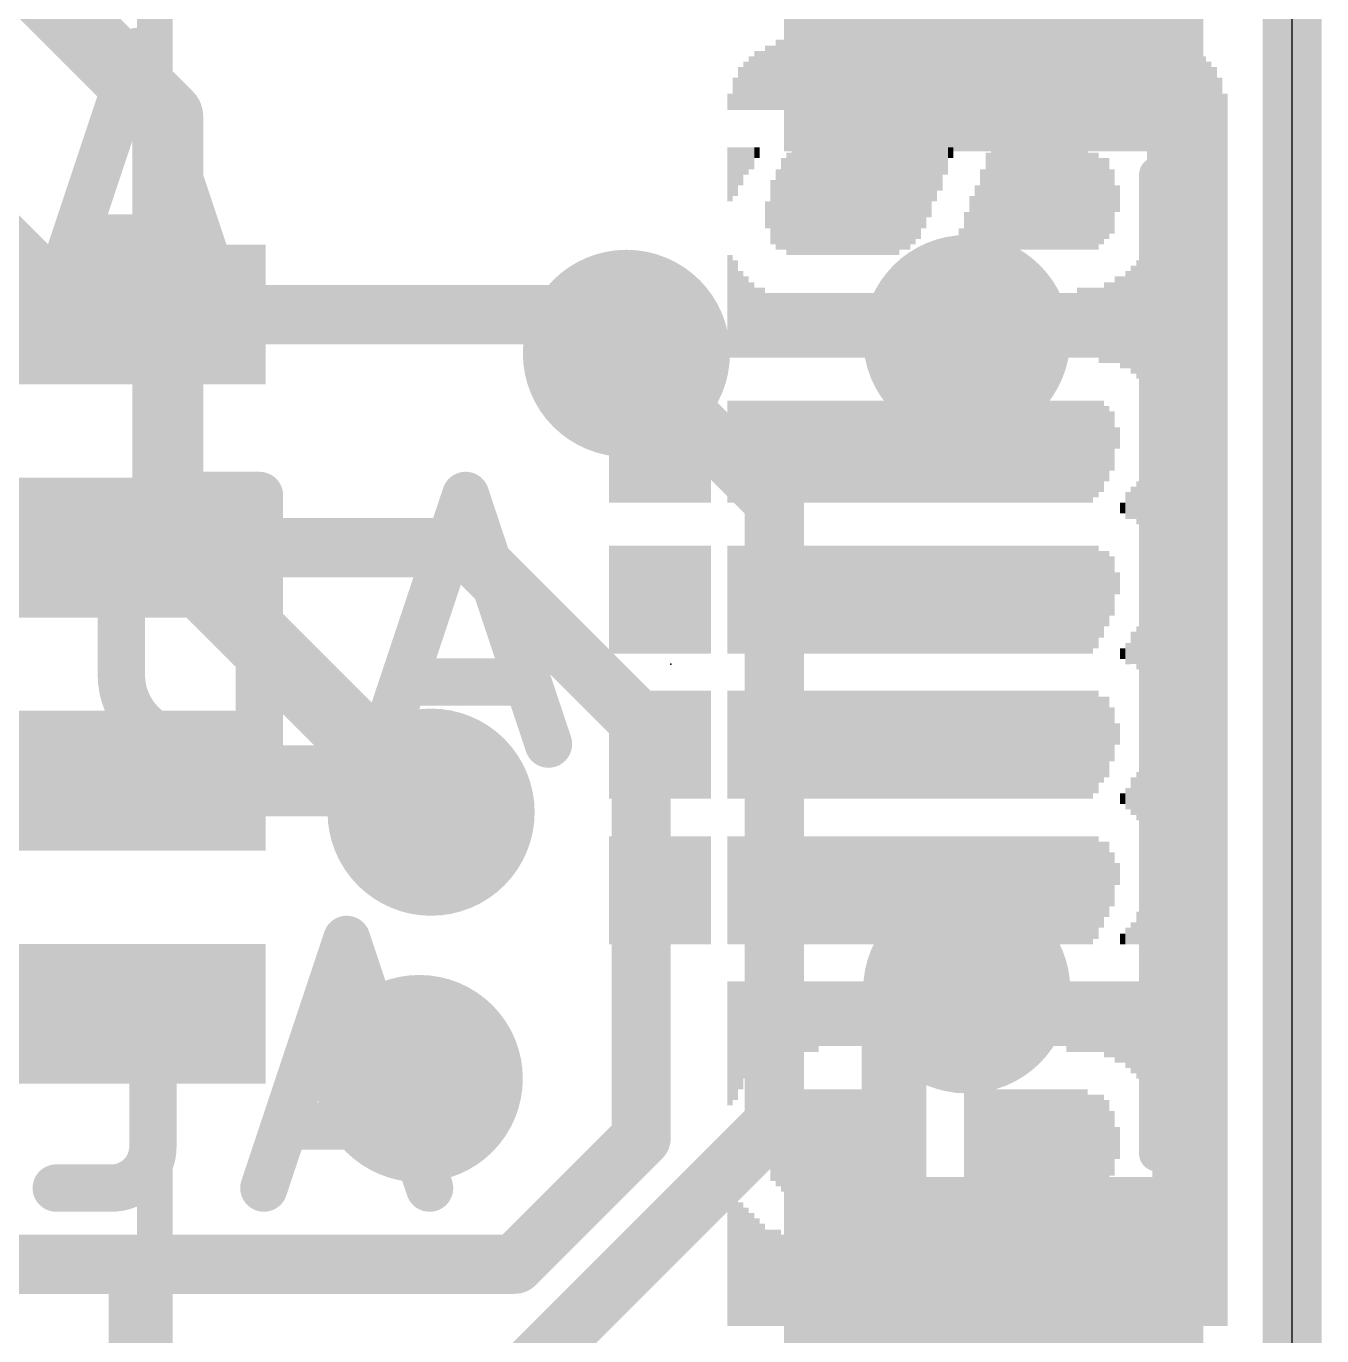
# Model space of a CAD drawing. Extents: x -0.1 to 25.5, y -0.1 to 18.
# Drawn here: x 19.97 to 25.53, y 6.01 to 11.63 of the extents above; entities that cross this region are included whole.
import ezdxf

# ---------------------------------------------------------------- set-up
doc = ezdxf.new("R2010")
doc.units = 0
for name, color, linetype in [('1', 12, 'CONTINUOUS'), ('16', 5, 'CONTINUOUS'), ('18', 110, 'CONTINUOUS'), ('20', 53, 'CONTINUOUS'), ('21', 40, 'CONTINUOUS'), ('22', 6, 'CONTINUOUS'), ('23', 40, 'CONTINUOUS')]:
    doc.layers.add(name, color=color, linetype=linetype)

# ---------------------------------------------------------------- blocks, each defined once
blk = doc.blocks.new('RECT')
blk.add_solid([(-0.5, -0.5), (0.5, -0.5), (-0.5, 0.5), (0.5, 0.5)])
blk = doc.blocks.new('ROUNDV')
at = {"const_width": 0.5}
blk.add_lwpolyline([(0, -0.25, 1), (0, 0.25, 1), (0, -0.25)], format="xyb", dxfattribs=at)

msp = doc.modelspace()

# ---------------------------------------------------------------- linework, layer by layer
at = {"layer": '1'}
for points, const_width in [([(25.4, 17.78), (25.4, 0)], 0.254), ([(20.219, 10.39), (19.5935, 11.0155)], 0.2032), ([(20.219, 10.39), (22.376, 10.39)], 0.254), ([(22.376, 10.39), (22.5425, 10.2235)], 0.254), ([(21.852, 9.39), (20.219, 9.39)], 0.254), ([(22.606, 8.636), (21.852, 9.39)], 0.254), ([(18.641, 9.39), (20.219, 9.39)], 0.2032), ([(22.606, 6.858), (22.606, 8.636)], 0.254), ([(20.219, 8.39), (21.5693, 8.39)], 0.3048), ([(21.5693, 8.39), (21.7043, 8.255)], 0.3048), ([(19.534, 7.39), (20.219, 7.39)], 0.3048), ([(22.0633, 6.3153), (22.606, 6.858)], 0.254), ([(19.7517, 6.3153), (20.447, 6.3153)], 0.254), ([(20.447, 6.3153), (22.0633, 6.3153)], 0.254), ([(20.447, 6.3153), (20.447, 5.207)], 0.254)]:
    msp.add_lwpolyline(points, dxfattribs=dict(at, const_width=const_width))
for points, const_width in [([(20.219, 10.4535, 1), (20.219, 10.3265)], 0.127), ([(22.4209, 10.4349, 1), (22.3311, 10.3451)], 0.127), ([(22.376, 10.3265, 1), (22.376, 10.4535)], 0.127), ([(20.1831, 10.3541, 1), (20.2549, 10.4259)], 0.1016), ([(22.4976, 10.1786, 1), (22.5874, 10.2684)], 0.127), ([(20.219, 9.4535, 1), (20.219, 9.3265)], 0.127), ([(21.8969, 9.4349, 1), (21.8071, 9.3451)], 0.127), ([(21.852, 9.3265, 1), (21.852, 9.4535)], 0.127), ([(20.219, 9.3392, 1), (20.219, 9.4408)], 0.1016), ([(22.6695, 8.636, 1), (22.5425, 8.636)], 0.127), ([(22.5611, 8.5911, 1), (22.6509, 8.6809)], 0.127), ([(20.219, 8.4662, 1), (20.219, 8.3138)], 0.1524), ([(21.6232, 8.4439, 1), (21.5154, 8.3361)], 0.1524), ([(21.5693, 8.3138, 1), (21.5693, 8.4662)], 0.1524), ([(21.6504, 8.2011, 1), (21.7582, 8.3089)], 0.1524), ([(20.219, 7.3138, 1), (20.219, 7.4662)], 0.1524), ([(22.6509, 6.8131, 1), (22.5611, 6.9029)], 0.127), ([(22.5425, 6.858, 1), (22.6695, 6.858)], 0.127), ([(20.447, 6.3788, 1), (20.447, 6.2518)], 0.127), ([(20.5105, 6.3153, 1), (20.3835, 6.3153)], 0.127), ([(20.447, 6.2518, 1), (20.447, 6.3788)], 0.127), ([(22.0184, 6.3602, 1), (22.1082, 6.2704)], 0.127), ([(22.0633, 6.2518, 1), (22.0633, 6.3788)], 0.127)]:
    msp.add_lwpolyline(points, format="xyb", dxfattribs=dict(at, const_width=const_width))
at = {"layer": '16'}
for points, const_width in [([(25.4, 17.78), (25.4, 0)], 0.254), ([(18.6055, 13.208), (20.574, 11.2395)], 0.3048), ([(20.574, 11.2395), (20.574, 9.3853)], 0.3048), ([(22.5425, 10.2235), (23.1775, 9.5885)], 0.254), ([(23.1775, 9.5885), (23.1775, 6.9215)], 0.254), ([(20.574, 9.3853), (21.7043, 8.255)], 0.3048), ([(23.1775, 6.9215), (20.3835, 4.1275)], 0.254)]:
    msp.add_lwpolyline(points, dxfattribs=dict(at, const_width=const_width))
for points, const_width in [([(20.6502, 11.2395, 1), (20.4978, 11.2395)], 0.1524), ([(20.5201, 11.1856, 1), (20.6279, 11.2934)], 0.1524), ([(22.5874, 10.2684, 1), (22.4976, 10.1786)], 0.127), ([(23.241, 9.5885, 1), (23.114, 9.5885)], 0.127), ([(23.1326, 9.5436, 1), (23.2224, 9.6334)], 0.127), ([(20.6279, 9.4392, 1), (20.5201, 9.3314)], 0.1524), ([(20.4978, 9.3853, 1), (20.6502, 9.3853)], 0.1524), ([(21.6504, 8.2011, 1), (21.7582, 8.3089)], 0.1524), ([(23.2224, 6.8766, 1), (23.1326, 6.9664)], 0.127), ([(23.114, 6.9215, 1), (23.241, 6.9215)], 0.127)]:
    msp.add_lwpolyline(points, format="xyb", dxfattribs=dict(at, const_width=const_width))
at = {"layer": '20'}
msp.add_line((25.4, 2.54), (25.4, 15.24), dxfattribs=at)
at = {"layer": '21', "const_width": 0.1524}
for points in [[(20.519, 10.79), (20.519, 11.99)], [(24.819, 6.79), (24.819, 10.99)], [(20.519, 5.89), (20.519, 6.99)]]:
    msp.add_lwpolyline(points, dxfattribs=at)
at = {"layer": '21', "const_width": 0.0762}
for points in [[(24.8571, 10.99, 1), (24.7809, 10.99)], [(20.4809, 10.79, 1), (20.5571, 10.79)], [(20.5571, 6.99, 1), (20.4809, 6.99)], [(24.7809, 6.79, 1), (24.8571, 6.79)]]:
    msp.add_lwpolyline(points, format="xyb", dxfattribs=at)
at = {"layer": '22', "const_width": 0.2032}
for points in [[(20.4428, 11.5189), (20.0872, 10.4521)], [(20.7984, 10.4521), (20.4428, 11.5189)], [(20.1761, 10.7188), (20.7095, 10.7188)], [(20.9677, 9.6139), (20.6713, 9.6139)], [(20.9677, 8.5471), (20.9677, 9.6139)], [(21.8524, 9.6139), (21.4968, 8.5471)], [(22.208, 8.5471), (21.8524, 9.6139)], [(20.375, 9.3176), (20.375, 8.8434)], [(21.5857, 8.8138), (22.1191, 8.8138)], [(20.6713, 8.5471), (20.9677, 8.5471)], [(21.3422, 7.7089), (20.9866, 6.6421)], [(21.6978, 6.6421), (21.3422, 7.7089)], [(20.3326, 7.3533), (20.0956, 7.3533)], [(20.5104, 6.8199), (20.5104, 7.1755)], [(21.0755, 6.9088), (21.6089, 6.9088)], [(20.0956, 6.6421), (20.3326, 6.6421)]]:
    msp.add_lwpolyline(points, dxfattribs=at)
at = {"layer": '22'}
for points, const_width in [([(20.4909, 11.535, 1), (20.3946, 11.5028)], 0.1016), ([(20.4909, 11.5028, 1), (20.3946, 11.535)], 0.1016), ([(20.1761, 10.7696, 1), (20.1761, 10.668)], 0.1016), ([(20.7095, 10.668, 1), (20.7095, 10.7696)], 0.1016), ([(20.039, 10.4682, 1), (20.1353, 10.436)], 0.1016), ([(20.7502, 10.436, 1), (20.8465, 10.4682)], 0.1016), ([(20.6713, 9.6139, 0.4142), (20.375, 9.3176)], 0.2032), ([(20.6713, 9.6647, 1), (20.6713, 9.5631)], 0.1016), ([(20.6713, 9.5631, 1), (20.6713, 9.6647)], 0.1016), ([(21.0185, 9.6139, 1), (20.9169, 9.6139)], 0.1016), ([(20.9677, 9.5631, 1), (20.9677, 9.6647)], 0.1016), ([(21.9006, 9.63, 1), (21.8043, 9.5978)], 0.1016), ([(21.9006, 9.5978, 1), (21.8043, 9.63)], 0.1016), ([(20.4258, 9.3176, 1), (20.3242, 9.3176)], 0.1016), ([(20.3242, 9.3176, 1), (20.4258, 9.3176)], 0.1016), ([(20.375, 8.8434, 0.4142), (20.6713, 8.5471)], 0.2032), ([(20.4258, 8.8434, 1), (20.3242, 8.8434)], 0.1016), ([(20.3242, 8.8434, 1), (20.4258, 8.8434)], 0.1016), ([(21.5857, 8.8646, 1), (21.5857, 8.763)], 0.1016), ([(22.1191, 8.763, 1), (22.1191, 8.8646)], 0.1016), ([(20.6713, 8.5979, 1), (20.6713, 8.4963)], 0.1016), ([(20.6713, 8.4963, 1), (20.6713, 8.5979)], 0.1016), ([(20.9169, 8.5471, 1), (21.0185, 8.5471)], 0.1016), ([(20.9677, 8.4963, 1), (20.9677, 8.5979)], 0.1016), ([(21.4487, 8.5632, 1), (21.545, 8.531)], 0.1016), ([(22.1599, 8.531, 1), (22.2562, 8.5632)], 0.1016), ([(21.3903, 7.725, 1), (21.294, 7.6928)], 0.1016), ([(21.3903, 7.6928, 1), (21.294, 7.725)], 0.1016), ([(20.0956, 7.4041, 1), (20.0956, 7.3025)], 0.1016), ([(20.5104, 7.1755, 0.4142), (20.3326, 7.3533)], 0.2032), ([(20.3326, 7.4041, 1), (20.3326, 7.3025)], 0.1016), ([(20.3326, 7.3025, 1), (20.3326, 7.4041)], 0.1016), ([(20.5612, 7.1755, 1), (20.4596, 7.1755)], 0.1016), ([(20.4596, 7.1755, 1), (20.5612, 7.1755)], 0.1016), ([(21.0755, 6.9596, 1), (21.0755, 6.858)], 0.1016), ([(21.6089, 6.858, 1), (21.6089, 6.9596)], 0.1016), ([(20.3326, 6.6421, 0.4142), (20.5104, 6.8199)], 0.2032), ([(20.5612, 6.8199, 1), (20.4596, 6.8199)], 0.1016), ([(20.4596, 6.8199, 1), (20.5612, 6.8199)], 0.1016), ([(20.0956, 6.6929, 1), (20.0956, 6.5913)], 0.1016), ([(20.3326, 6.6929, 1), (20.3326, 6.5913)], 0.1016), ([(20.3326, 6.5913, 1), (20.3326, 6.6929)], 0.1016), ([(20.9384, 6.6582, 1), (21.0347, 6.626)], 0.1016), ([(21.6496, 6.626, 1), (21.7459, 6.6582)], 0.1016)]:
    msp.add_lwpolyline(points, format="xyb", dxfattribs=dict(at, const_width=const_width))
at = {"layer": '23'}
msp.add_point((22.733, 8.89), dxfattribs=at)

# ---------------------------------------------------------------- block references
at = {"layer": '1', "rotation": 180}
for p, xscale, yscale in [((24.119, 11.69), 1.8, 1.2), ((20.219, 10.39), 1.55, 0.6), ((20.219, 9.39), 1.55, 0.6), ((20.219, 8.39), 1.55, 0.6), ((20.219, 7.39), 1.55, 0.6), ((24.119, 6.09), 1.8, 1.2)]:
    msp.add_blockref('RECT', p, dxfattribs=dict(at, xscale=xscale, yscale=yscale))
at = {"layer": '18', "xscale": 0.889, "yscale": 0.889}
for p in [(24.003, 10.287), (24.003, 10.287), (22.5425, 10.2235), (22.5425, 10.2235), (21.7043, 8.255), (21.7043, 8.255), (24.003, 7.493), (24.003, 7.493), (21.6535, 7.112), (21.6535, 7.112)]:
    msp.add_blockref('ROUNDV', p, dxfattribs=at)
at = {"layer": '22', "rotation": 90}
for p, xscale, yscale in [((23.1024, 11.3944), 0.254, 0.0231), ((23.1256, 11.3944), 0.254, 0.0231), ((23.1487, 11.4059), 0.2769, 0.0231), ((23.1718, 11.4059), 0.2769, 0.0231), ((23.1949, 11.4186), 0.3023, 0.0231), ((23.218, 11.4186), 0.3023, 0.0231), ((23.241, 11.4186), 0.3023, 0.0229), ((23.264, 11.4186), 0.3023, 0.0231), ((23.2871, 11.4186), 0.3023, 0.0231), ((23.3102, 11.4186), 0.3023, 0.0231), ((23.3333, 11.4186), 0.3023, 0.0231), ((23.3564, 11.4186), 0.3023, 0.0231), ((23.3796, 11.4186), 0.3023, 0.0231), ((23.4027, 11.4186), 0.3023, 0.0231), ((23.4258, 11.4186), 0.3023, 0.0231), ((23.4489, 11.4186), 0.3023, 0.0231), ((23.472, 11.4186), 0.3023, 0.0231), ((23.495, 11.4186), 0.3023, 0.0229), ((23.518, 11.4186), 0.3023, 0.0231), ((23.5411, 11.4186), 0.3023, 0.0231), ((23.5642, 11.4186), 0.3023, 0.0231), ((23.5873, 11.4186), 0.3023, 0.0231), ((23.6104, 11.4186), 0.3023, 0.0231), ((23.6336, 11.4186), 0.3023, 0.0231), ((23.6567, 11.4186), 0.3023, 0.0231), ((23.6798, 11.4186), 0.3023, 0.0231), ((23.7029, 11.4186), 0.3023, 0.0231), ((23.726, 11.4186), 0.3023, 0.0231), ((23.749, 11.4186), 0.3023, 0.0229), ((23.772, 11.4186), 0.3023, 0.0231), ((23.7951, 11.4186), 0.3023, 0.0231), ((23.8182, 11.4186), 0.3023, 0.0231), ((23.8413, 11.4186), 0.3023, 0.0231), ((23.8644, 11.4186), 0.3023, 0.0231), ((23.8876, 11.4186), 0.3023, 0.0231), ((23.9107, 11.4186), 0.3023, 0.0231), ((23.9338, 11.4186), 0.3023, 0.0231), ((23.9569, 11.4186), 0.3023, 0.0231), ((23.98, 11.4186), 0.3023, 0.0231), ((24.003, 11.4186), 0.3023, 0.0229), ((24.026, 11.4186), 0.3023, 0.0231), ((24.0491, 11.4186), 0.3023, 0.0231), ((24.0722, 11.4186), 0.3023, 0.0231), ((24.0953, 11.4186), 0.3023, 0.0231), ((24.1184, 11.4186), 0.3023, 0.0231), ((24.1416, 11.4186), 0.3023, 0.0231), ((24.1647, 11.4186), 0.3023, 0.0231), ((24.1878, 11.4186), 0.3023, 0.0231), ((24.2109, 11.4186), 0.3023, 0.0231), ((24.234, 11.4186), 0.3023, 0.0231), ((24.257, 11.4186), 0.3023, 0.0229), ((24.28, 11.4186), 0.3023, 0.0231), ((24.3031, 11.4186), 0.3023, 0.0231), ((24.3262, 11.4186), 0.3023, 0.0231), ((24.3493, 11.4186), 0.3023, 0.0231), ((24.3724, 11.4186), 0.3023, 0.0231), ((24.3956, 11.4186), 0.3023, 0.0231), ((24.4187, 11.4186), 0.3023, 0.0231), ((24.4418, 11.4186), 0.3023, 0.0231), ((24.4649, 11.4186), 0.3023, 0.0231), ((24.488, 11.4186), 0.3023, 0.0231), ((24.511, 11.4186), 0.3023, 0.0229), ((24.534, 11.4186), 0.3023, 0.0231), ((24.5571, 11.4071), 0.3251, 0.0231), ((24.5802, 11.4071), 0.3251, 0.0231), ((24.6033, 11.4071), 0.3251, 0.0231), ((24.6264, 11.3957), 0.348, 0.0231), ((24.6496, 11.3957), 0.348, 0.0231), ((24.6727, 11.3843), 0.3708, 0.0231), ((24.6958, 11.3843), 0.3708, 0.0231), ((24.7189, 11.3728), 0.3937, 0.0231), ((24.742, 11.35), 0.4394, 0.0231), ((24.765, 11.3386), 0.4623, 0.0229), ((24.788, 11.303), 0.5334, 0.0231), ((24.8111, 8.81), 5.5194, 0.0231), ((24.8342, 8.81), 5.5194, 0.0231), ((24.8573, 8.81), 5.5194, 0.0231), ((24.8804, 8.81), 5.5194, 0.0231), ((24.9036, 8.81), 5.5194, 0.0231), ((24.9267, 8.7973), 5.494, 0.0231), ((24.9498, 8.7973), 5.494, 0.0231), ((24.9729, 8.7859), 5.4712, 0.0231), ((24.996, 8.7859), 5.4712, 0.0231), ((23.0562, 11.3716), 0.2083, 0.0231), ((23.0793, 11.383), 0.2311, 0.0231), ((25.019, 8.7744), 5.4483, 0.0229), ((25.042, 8.763), 5.4254, 0.0231), ((23.01, 11.3373), 0.1397, 0.0231), ((23.0331, 11.3602), 0.1854, 0.0231), ((25.0651, 8.7516), 5.4026, 0.0231), ((25.0882, 8.7287), 5.3569, 0.0231), ((22.987, 11.303), 0.0711, 0.0229), ((25.1113, 8.6944), 5.2883, 0.0231), ((22.987, 10.9919), 0.2311, 0.0229), ((23.01, 11.0033), 0.2083, 0.0231), ((23.0331, 11.0261), 0.1626, 0.0231), ((23.0562, 11.049), 0.1168, 0.0231), ((23.0793, 11.0604), 0.094, 0.0231), ((23.1024, 11.0846), 0.0457, 0.0231), ((23.241, 10.8649), 0.4394, 0.0229), ((23.264, 10.8763), 0.4623, 0.0231), ((23.2871, 10.8763), 0.4623, 0.0231), ((23.3102, 10.8763), 0.4623, 0.0231), ((23.3333, 10.8763), 0.4623, 0.0231), ((23.3564, 10.8763), 0.4623, 0.0231), ((23.3796, 10.8763), 0.4623, 0.0231), ((23.4027, 10.8763), 0.4623, 0.0231), ((23.4258, 10.8763), 0.4623, 0.0231), ((23.4489, 10.8763), 0.4623, 0.0231), ((23.472, 10.8763), 0.4623, 0.0231), ((23.495, 10.8763), 0.4623, 0.0229), ((23.518, 10.8763), 0.4623, 0.0231), ((23.5411, 10.8763), 0.4623, 0.0231), ((23.5642, 10.8763), 0.4623, 0.0231), ((23.5873, 10.8763), 0.4623, 0.0231), ((23.6104, 10.8763), 0.4623, 0.0231), ((23.6336, 10.8763), 0.4623, 0.0231), ((23.6567, 10.8763), 0.4623, 0.0231), ((23.6798, 10.8763), 0.4623, 0.0231), ((23.7029, 10.8763), 0.4623, 0.0231), ((23.726, 10.8877), 0.4394, 0.0231), ((23.749, 10.8877), 0.4394, 0.0229), ((23.772, 10.8991), 0.4166, 0.0231), ((23.7951, 10.9106), 0.3937, 0.0231), ((23.8182, 10.9334), 0.348, 0.0231), ((23.8413, 10.9576), 0.2997, 0.0231), ((23.8644, 10.9919), 0.2311, 0.0231), ((23.8876, 11.0147), 0.1854, 0.0231), ((23.9107, 11.049), 0.1168, 0.0231), ((23.9338, 11.0846), 0.0457, 0.0231), ((24.0953, 10.6451), 0.8788, 0.0231), ((24.1184, 10.6566), 0.9017, 0.0231), ((24.1416, 10.6566), 0.9017, 0.0231), ((24.1647, 10.6566), 0.9017, 0.0231), ((24.1878, 10.6566), 0.9017, 0.0231), ((24.2109, 10.6566), 0.9017, 0.0231), ((24.234, 10.8877), 0.4394, 0.0231), ((24.257, 10.8877), 0.4394, 0.0229), ((24.28, 10.8877), 0.4394, 0.0231), ((24.3031, 10.8877), 0.4394, 0.0231), ((24.3262, 10.8877), 0.4394, 0.0231), ((24.3493, 10.8877), 0.4394, 0.0231), ((24.3724, 10.8877), 0.4394, 0.0231), ((24.3956, 10.8877), 0.4394, 0.0231), ((24.4187, 10.8877), 0.4394, 0.0231), ((24.4418, 10.8877), 0.4394, 0.0231), ((24.4649, 10.8877), 0.4394, 0.0231), ((24.488, 10.8877), 0.4394, 0.0231), ((24.511, 10.8877), 0.4394, 0.0229), ((24.534, 10.8763), 0.4166, 0.0231), ((24.5571, 10.8763), 0.4166, 0.0231), ((23.218, 10.8649), 0.3937, 0.0231), ((24.5802, 10.8763), 0.3708, 0.0231), ((24.6033, 10.8877), 0.348, 0.0231), ((23.1718, 10.8293), 0.2769, 0.0231), ((23.1949, 10.8407), 0.3454, 0.0231), ((24.0722, 10.6096), 0.8077, 0.0231), ((24.6264, 10.875), 0.2769, 0.0231), ((24.0491, 10.5753), 0.7391, 0.0231), ((24.6496, 10.8877), 0.1143, 0.0231), ((23.1487, 10.8179), 0.1168, 0.0231), ((24.026, 10.5524), 0.6934, 0.0231), ((24.003, 10.5181), 0.6248, 0.0229), ((23.98, 10.4826), 0.5537, 0.0231), ((23.9569, 10.4597), 0.508, 0.0231), ((24.788, 10.3797), 0.668, 0.0231), ((22.987, 10.4254), 0.4394, 0.0229), ((23.01, 10.414), 0.4166, 0.0231), ((23.9107, 10.414), 0.4166, 0.0231), ((23.9338, 10.4369), 0.4623, 0.0231), ((24.742, 10.3683), 0.508, 0.0231), ((24.765, 10.3797), 0.5766, 0.0229), ((23.0331, 10.3911), 0.3708, 0.0231), ((23.8876, 10.3911), 0.3708, 0.0231), ((24.6958, 10.3683), 0.4166, 0.0231), ((24.7189, 10.3683), 0.4623, 0.0231), ((23.0562, 10.3797), 0.348, 0.0231), ((23.0793, 10.367), 0.3226, 0.0231), ((23.8182, 10.367), 0.3226, 0.0231), ((23.8413, 10.367), 0.3226, 0.0231), ((23.8644, 10.3797), 0.348, 0.0231), ((24.6033, 10.3556), 0.3454, 0.0231), ((24.6264, 10.3556), 0.3454, 0.0231), ((24.6496, 10.3683), 0.3708, 0.0231), ((24.6727, 10.3568), 0.3937, 0.0231), ((23.1024, 10.3556), 0.2997, 0.0231), ((23.1256, 10.3556), 0.2997, 0.0231), ((23.1487, 10.3442), 0.2769, 0.0231), ((23.1718, 10.3442), 0.2769, 0.0231), ((23.1949, 10.3442), 0.2769, 0.0231), ((23.218, 10.3442), 0.2769, 0.0231), ((23.241, 10.3442), 0.2769, 0.0229), ((23.264, 10.3442), 0.2769, 0.0231), ((23.2871, 10.3442), 0.2769, 0.0231), ((23.3102, 10.3442), 0.2769, 0.0231), ((23.3333, 10.3442), 0.2769, 0.0231), ((23.3564, 10.3442), 0.2769, 0.0231), ((23.3796, 10.3442), 0.2769, 0.0231), ((23.4027, 10.3442), 0.2769, 0.0231), ((23.4258, 10.3442), 0.2769, 0.0231), ((23.4489, 10.3442), 0.2769, 0.0231), ((23.472, 10.3442), 0.2769, 0.0231), ((23.495, 10.3442), 0.2769, 0.0229), ((23.518, 10.3442), 0.2769, 0.0231), ((23.5411, 10.3442), 0.2769, 0.0231), ((23.5642, 10.3442), 0.2769, 0.0231), ((23.5873, 10.3442), 0.2769, 0.0231), ((23.6104, 10.3442), 0.2769, 0.0231), ((23.6336, 10.3442), 0.2769, 0.0231), ((23.6567, 10.3442), 0.2769, 0.0231), ((23.6798, 10.3442), 0.2769, 0.0231), ((23.7029, 10.3442), 0.2769, 0.0231), ((23.726, 10.3442), 0.2769, 0.0231), ((23.749, 10.3442), 0.2769, 0.0229), ((23.772, 10.3556), 0.2997, 0.0231), ((23.7951, 10.3556), 0.2997, 0.0231), ((24.234, 10.3442), 0.2769, 0.0231), ((24.257, 10.3442), 0.2769, 0.0229), ((24.28, 10.3442), 0.2769, 0.0231), ((24.3031, 10.3442), 0.2769, 0.0231), ((24.3262, 10.3442), 0.2769, 0.0231), ((24.3493, 10.3442), 0.2769, 0.0231), ((24.3724, 10.3442), 0.2769, 0.0231), ((24.3956, 10.3442), 0.2769, 0.0231), ((24.4187, 10.3442), 0.2769, 0.0231), ((24.4418, 10.3442), 0.2769, 0.0231), ((24.4649, 10.3442), 0.2769, 0.0231), ((24.488, 10.3556), 0.2997, 0.0231), ((24.511, 10.3556), 0.2997, 0.0229), ((24.534, 10.3556), 0.2997, 0.0231), ((24.5571, 10.3556), 0.2997, 0.0231), ((24.5802, 10.3442), 0.3226, 0.0231), ((22.479, 9.8019), 0.4369, 0.0229), ((22.502, 9.8019), 0.4369, 0.0231), ((22.5251, 9.8019), 0.4369, 0.0231), ((22.5482, 9.8019), 0.4369, 0.0231), ((22.5713, 9.8019), 0.4369, 0.0231), ((22.5944, 9.8019), 0.4369, 0.0231), ((22.6176, 9.8019), 0.4369, 0.0231), ((22.6407, 9.8019), 0.4369, 0.0231), ((22.6638, 9.8019), 0.4369, 0.0231), ((22.6869, 9.8019), 0.4369, 0.0231), ((22.71, 9.8019), 0.4369, 0.0231), ((22.733, 9.8019), 0.4369, 0.0229), ((22.756, 9.8019), 0.4369, 0.0231), ((22.7791, 9.8019), 0.4369, 0.0231), ((22.8022, 9.8019), 0.4369, 0.0231), ((22.8253, 9.8019), 0.4369, 0.0231), ((22.8484, 9.8019), 0.4369, 0.0231), ((22.8716, 9.8019), 0.4369, 0.0231), ((22.8947, 9.8019), 0.4369, 0.0231), ((22.987, 9.8019), 0.4369, 0.0229), ((23.01, 9.8019), 0.4369, 0.0231), ((23.0331, 9.8019), 0.4369, 0.0231), ((23.0562, 9.8019), 0.4369, 0.0231), ((23.0793, 9.8019), 0.4369, 0.0231), ((23.1024, 9.8019), 0.4369, 0.0231), ((23.1256, 9.8019), 0.4369, 0.0231), ((23.1487, 9.8019), 0.4369, 0.0231), ((23.1718, 9.8019), 0.4369, 0.0231), ((23.1949, 9.8019), 0.4369, 0.0231), ((23.218, 9.8019), 0.4369, 0.0231), ((23.241, 9.8019), 0.4369, 0.0229), ((23.264, 9.8019), 0.4369, 0.0231), ((23.2871, 9.8019), 0.4369, 0.0231), ((23.3102, 9.8019), 0.4369, 0.0231), ((23.3333, 9.8019), 0.4369, 0.0231), ((23.3564, 9.8019), 0.4369, 0.0231), ((23.3796, 9.8019), 0.4369, 0.0231), ((23.4027, 9.8019), 0.4369, 0.0231), ((23.4258, 9.8019), 0.4369, 0.0231), ((23.4489, 9.8019), 0.4369, 0.0231), ((23.472, 9.8019), 0.4369, 0.0231), ((23.495, 9.8019), 0.4369, 0.0229), ((23.518, 9.8019), 0.4369, 0.0231), ((23.5411, 9.8019), 0.4369, 0.0231), ((23.5642, 9.8019), 0.4369, 0.0231), ((23.5873, 9.8019), 0.4369, 0.0231), ((23.6104, 9.8019), 0.4369, 0.0231), ((23.6336, 9.8019), 0.4369, 0.0231), ((23.6567, 9.8019), 0.4369, 0.0231), ((23.6798, 9.8019), 0.4369, 0.0231), ((23.7029, 9.8019), 0.4369, 0.0231), ((23.726, 9.8019), 0.4369, 0.0231), ((23.749, 9.8019), 0.4369, 0.0229), ((23.772, 9.8019), 0.4369, 0.0231), ((23.7951, 9.8019), 0.4369, 0.0231), ((23.8182, 9.8019), 0.4369, 0.0231), ((23.8413, 9.8019), 0.4369, 0.0231), ((23.8644, 9.8019), 0.4369, 0.0231), ((23.8876, 9.8019), 0.4369, 0.0231), ((23.9107, 9.8019), 0.4369, 0.0231), ((23.9338, 9.8019), 0.4369, 0.0231), ((23.9569, 9.8019), 0.4369, 0.0231), ((23.98, 9.8019), 0.4369, 0.0231), ((24.003, 9.8019), 0.4369, 0.0229), ((24.026, 9.8019), 0.4369, 0.0231), ((24.0491, 9.8019), 0.4369, 0.0231), ((24.0722, 9.8019), 0.4369, 0.0231), ((24.0953, 9.8019), 0.4369, 0.0231), ((24.1184, 9.8019), 0.4369, 0.0231), ((24.1416, 9.8019), 0.4369, 0.0231), ((24.1647, 9.8019), 0.4369, 0.0231), ((24.1878, 9.8019), 0.4369, 0.0231), ((24.2109, 9.8019), 0.4369, 0.0231), ((24.234, 9.8019), 0.4369, 0.0231), ((24.257, 9.8019), 0.4369, 0.0229), ((24.28, 9.8019), 0.4369, 0.0231), ((24.3031, 9.8019), 0.4369, 0.0231), ((24.3262, 9.8019), 0.4369, 0.0231), ((24.3493, 9.8019), 0.4369, 0.0231), ((24.3724, 9.8019), 0.4369, 0.0231), ((24.3956, 9.8019), 0.4369, 0.0231), ((24.4187, 9.8019), 0.4369, 0.0231), ((24.4418, 9.8019), 0.4369, 0.0231), ((24.4649, 9.8019), 0.4369, 0.0231), ((24.488, 9.8019), 0.4369, 0.0231), ((24.511, 9.8019), 0.4369, 0.0229), ((24.534, 9.8019), 0.4369, 0.0231), ((24.5571, 9.8133), 0.414, 0.0231), ((24.5802, 9.8247), 0.3912, 0.0231), ((24.6033, 9.8361), 0.3226, 0.0231), ((24.6264, 9.8476), 0.254, 0.0231), ((24.6496, 9.8603), 0.0914, 0.0231), ((24.788, 9.5949), 0.3937, 0.0231), ((24.742, 9.5822), 0.1854, 0.0231), ((24.765, 9.5822), 0.2769, 0.0229), ((24.6958, 9.5707), 0.1168, 0.0231), ((24.7189, 9.5822), 0.1397, 0.0231), ((24.6727, 9.5606), 0.0457, 0.0231), ((22.479, 9.1669), 0.4623, 0.0229), ((22.502, 9.1669), 0.4623, 0.0231), ((22.5251, 9.1669), 0.4623, 0.0231), ((22.5482, 9.1669), 0.4623, 0.0231), ((22.5713, 9.1669), 0.4623, 0.0231), ((22.5944, 9.1669), 0.4623, 0.0231), ((22.6176, 9.1669), 0.4623, 0.0231), ((22.6407, 9.1669), 0.4623, 0.0231), ((22.6638, 9.1669), 0.4623, 0.0231), ((22.6869, 9.1669), 0.4623, 0.0231), ((22.71, 9.1669), 0.4623, 0.0231), ((22.733, 9.1669), 0.4623, 0.0229), ((22.756, 9.1669), 0.4623, 0.0231), ((22.7791, 9.1669), 0.4623, 0.0231), ((22.8022, 9.1669), 0.4623, 0.0231), ((22.8253, 9.1669), 0.4623, 0.0231), ((22.8484, 9.1669), 0.4623, 0.0231), ((22.8716, 9.1669), 0.4623, 0.0231), ((22.8947, 9.1669), 0.4623, 0.0231), ((22.987, 9.1669), 0.4623, 0.0229), ((23.01, 9.1669), 0.4623, 0.0231), ((23.0331, 9.1669), 0.4623, 0.0231), ((23.0562, 9.1669), 0.4623, 0.0231), ((23.0793, 9.1669), 0.4623, 0.0231), ((23.1024, 9.1669), 0.4623, 0.0231), ((23.1256, 9.1669), 0.4623, 0.0231), ((23.1487, 9.1669), 0.4623, 0.0231), ((23.1718, 9.1669), 0.4623, 0.0231), ((23.1949, 9.1669), 0.4623, 0.0231), ((23.218, 9.1669), 0.4623, 0.0231), ((23.241, 9.1669), 0.4623, 0.0229), ((23.264, 9.1669), 0.4623, 0.0231), ((23.2871, 9.1669), 0.4623, 0.0231), ((23.3102, 9.1669), 0.4623, 0.0231), ((23.3333, 9.1669), 0.4623, 0.0231), ((23.3564, 9.1669), 0.4623, 0.0231), ((23.3796, 9.1669), 0.4623, 0.0231), ((23.4027, 9.1669), 0.4623, 0.0231), ((23.4258, 9.1669), 0.4623, 0.0231), ((23.4489, 9.1669), 0.4623, 0.0231), ((23.472, 9.1669), 0.4623, 0.0231), ((23.495, 9.1669), 0.4623, 0.0229), ((23.518, 9.1669), 0.4623, 0.0231), ((23.5411, 9.1669), 0.4623, 0.0231), ((23.5642, 9.1669), 0.4623, 0.0231), ((23.5873, 9.1669), 0.4623, 0.0231), ((23.6104, 9.1669), 0.4623, 0.0231), ((23.6336, 9.1669), 0.4623, 0.0231), ((23.6567, 9.1669), 0.4623, 0.0231), ((23.6798, 9.1669), 0.4623, 0.0231), ((23.7029, 9.1669), 0.4623, 0.0231), ((23.726, 9.1669), 0.4623, 0.0231), ((23.749, 9.1669), 0.4623, 0.0229), ((23.772, 9.1669), 0.4623, 0.0231), ((23.7951, 9.1669), 0.4623, 0.0231), ((23.8182, 9.1669), 0.4623, 0.0231), ((23.8413, 9.1669), 0.4623, 0.0231), ((23.8644, 9.1669), 0.4623, 0.0231), ((23.8876, 9.1669), 0.4623, 0.0231), ((23.9107, 9.1669), 0.4623, 0.0231), ((23.9338, 9.1669), 0.4623, 0.0231), ((23.9569, 9.1669), 0.4623, 0.0231), ((23.98, 9.1669), 0.4623, 0.0231), ((24.003, 9.1669), 0.4623, 0.0229), ((24.026, 9.1669), 0.4623, 0.0231), ((24.0491, 9.1669), 0.4623, 0.0231), ((24.0722, 9.1669), 0.4623, 0.0231), ((24.0953, 9.1669), 0.4623, 0.0231), ((24.1184, 9.1669), 0.4623, 0.0231), ((24.1416, 9.1669), 0.4623, 0.0231), ((24.1647, 9.1669), 0.4623, 0.0231), ((24.1878, 9.1669), 0.4623, 0.0231), ((24.2109, 9.1669), 0.4623, 0.0231), ((24.234, 9.1669), 0.4623, 0.0231), ((24.257, 9.1669), 0.4623, 0.0229), ((24.28, 9.1669), 0.4623, 0.0231), ((24.3031, 9.1669), 0.4623, 0.0231), ((24.3262, 9.1669), 0.4623, 0.0231), ((24.3493, 9.1669), 0.4623, 0.0231), ((24.3724, 9.1669), 0.4623, 0.0231), ((24.3956, 9.1669), 0.4623, 0.0231), ((24.4187, 9.1669), 0.4623, 0.0231), ((24.4418, 9.1669), 0.4623, 0.0231), ((24.4649, 9.1669), 0.4623, 0.0231), ((24.488, 9.1669), 0.4623, 0.0231), ((24.511, 9.1669), 0.4623, 0.0229), ((24.534, 9.1669), 0.4623, 0.0231), ((24.5571, 9.1783), 0.4394, 0.0231), ((24.5802, 9.1897), 0.3708, 0.0231), ((24.6033, 9.2139), 0.3226, 0.0231), ((24.6264, 9.2253), 0.254, 0.0231), ((24.6496, 9.2367), 0.094, 0.0231), ((24.788, 8.9599), 0.3683, 0.0231), ((24.742, 8.9599), 0.1854, 0.0231), ((24.765, 8.9599), 0.2769, 0.0229), ((24.7189, 8.9599), 0.1397, 0.0231), ((24.6727, 8.9357), 0.0457, 0.0231), ((24.6958, 8.9357), 0.0914, 0.0231), ((22.479, 8.5446), 0.4623, 0.0229), ((22.502, 8.5446), 0.4623, 0.0231), ((22.5251, 8.5446), 0.4623, 0.0231), ((22.5482, 8.5446), 0.4623, 0.0231), ((22.5713, 8.5446), 0.4623, 0.0231), ((22.5944, 8.5446), 0.4623, 0.0231), ((22.6176, 8.5446), 0.4623, 0.0231), ((22.6407, 8.5446), 0.4623, 0.0231), ((22.6638, 8.5446), 0.4623, 0.0231), ((22.6869, 8.5446), 0.4623, 0.0231), ((22.71, 8.5446), 0.4623, 0.0231), ((22.733, 8.5446), 0.4623, 0.0229), ((22.756, 8.5446), 0.4623, 0.0231), ((22.7791, 8.5446), 0.4623, 0.0231), ((22.8022, 8.5446), 0.4623, 0.0231), ((22.8253, 8.5446), 0.4623, 0.0231), ((22.8484, 8.5446), 0.4623, 0.0231), ((22.8716, 8.5446), 0.4623, 0.0231), ((22.8947, 8.5446), 0.4623, 0.0231), ((22.987, 8.5446), 0.4623, 0.0229), ((23.01, 8.5446), 0.4623, 0.0231), ((23.0331, 8.5446), 0.4623, 0.0231), ((23.0562, 8.5446), 0.4623, 0.0231), ((23.0793, 8.5446), 0.4623, 0.0231), ((23.1024, 8.5446), 0.4623, 0.0231), ((23.1256, 8.5446), 0.4623, 0.0231), ((23.1487, 8.5446), 0.4623, 0.0231), ((23.1718, 8.5446), 0.4623, 0.0231), ((23.1949, 8.5446), 0.4623, 0.0231), ((23.218, 8.5446), 0.4623, 0.0231), ((23.241, 8.5446), 0.4623, 0.0229), ((23.264, 8.5446), 0.4623, 0.0231), ((23.2871, 8.5446), 0.4623, 0.0231), ((23.3102, 8.5446), 0.4623, 0.0231), ((23.3333, 8.5446), 0.4623, 0.0231), ((23.3564, 8.5446), 0.4623, 0.0231), ((23.3796, 8.5446), 0.4623, 0.0231), ((23.4027, 8.5446), 0.4623, 0.0231), ((23.4258, 8.5446), 0.4623, 0.0231), ((23.4489, 8.5446), 0.4623, 0.0231), ((23.472, 8.5446), 0.4623, 0.0231), ((23.495, 8.5446), 0.4623, 0.0229), ((23.518, 8.5446), 0.4623, 0.0231), ((23.5411, 8.5446), 0.4623, 0.0231), ((23.5642, 8.5446), 0.4623, 0.0231), ((23.5873, 8.5446), 0.4623, 0.0231), ((23.6104, 8.5446), 0.4623, 0.0231), ((23.6336, 8.5446), 0.4623, 0.0231), ((23.6567, 8.5446), 0.4623, 0.0231), ((23.6798, 8.5446), 0.4623, 0.0231), ((23.7029, 8.5446), 0.4623, 0.0231), ((23.726, 8.5446), 0.4623, 0.0231), ((23.749, 8.5446), 0.4623, 0.0229), ((23.772, 8.5446), 0.4623, 0.0231), ((23.7951, 8.5446), 0.4623, 0.0231), ((23.8182, 8.5446), 0.4623, 0.0231), ((23.8413, 8.5446), 0.4623, 0.0231), ((23.8644, 8.5446), 0.4623, 0.0231), ((23.8876, 8.5446), 0.4623, 0.0231), ((23.9107, 8.5446), 0.4623, 0.0231), ((23.9338, 8.5446), 0.4623, 0.0231), ((23.9569, 8.5446), 0.4623, 0.0231), ((23.98, 8.5446), 0.4623, 0.0231), ((24.003, 8.5446), 0.4623, 0.0229), ((24.026, 8.5446), 0.4623, 0.0231), ((24.0491, 8.5446), 0.4623, 0.0231), ((24.0722, 8.5446), 0.4623, 0.0231), ((24.0953, 8.5446), 0.4623, 0.0231), ((24.1184, 8.5446), 0.4623, 0.0231), ((24.1416, 8.5446), 0.4623, 0.0231), ((24.1647, 8.5446), 0.4623, 0.0231), ((24.1878, 8.5446), 0.4623, 0.0231), ((24.2109, 8.5446), 0.4623, 0.0231), ((24.234, 8.5446), 0.4623, 0.0231), ((24.257, 8.5446), 0.4623, 0.0229), ((24.28, 8.5446), 0.4623, 0.0231), ((24.3031, 8.5446), 0.4623, 0.0231), ((24.3262, 8.5446), 0.4623, 0.0231), ((24.3493, 8.5446), 0.4623, 0.0231), ((24.3724, 8.5446), 0.4623, 0.0231), ((24.3956, 8.5446), 0.4623, 0.0231), ((24.4187, 8.5446), 0.4623, 0.0231), ((24.4418, 8.5446), 0.4623, 0.0231), ((24.4649, 8.5446), 0.4623, 0.0231), ((24.488, 8.5446), 0.4623, 0.0231), ((24.511, 8.5446), 0.4623, 0.0229), ((24.534, 8.5446), 0.4623, 0.0231), ((24.5571, 8.556), 0.4394, 0.0231), ((24.5802, 8.5662), 0.3683, 0.0231), ((24.6033, 8.5776), 0.3454, 0.0231), ((24.6264, 8.589), 0.2311, 0.0231), ((24.6496, 8.5903), 0.0914, 0.0231), ((24.788, 8.3363), 0.3708, 0.0231), ((24.765, 8.335), 0.2769, 0.0229), ((24.7189, 8.3236), 0.1626, 0.0231), ((24.742, 8.3236), 0.2083, 0.0231), ((24.6727, 8.3134), 0.0457, 0.0231), ((24.6958, 8.3134), 0.0914, 0.0231), ((22.479, 7.9197), 0.4623, 0.0229), ((22.502, 7.9197), 0.4623, 0.0231), ((22.5251, 7.9197), 0.4623, 0.0231), ((22.5482, 7.9197), 0.4623, 0.0231), ((22.5713, 7.9197), 0.4623, 0.0231), ((22.5944, 7.9197), 0.4623, 0.0231), ((22.6176, 7.9197), 0.4623, 0.0231), ((22.6407, 7.9197), 0.4623, 0.0231), ((22.6638, 7.9197), 0.4623, 0.0231), ((22.6869, 7.9197), 0.4623, 0.0231), ((22.71, 7.9197), 0.4623, 0.0231), ((22.733, 7.9197), 0.4623, 0.0229), ((22.756, 7.9197), 0.4623, 0.0231), ((22.7791, 7.9197), 0.4623, 0.0231), ((22.8022, 7.9197), 0.4623, 0.0231), ((22.8253, 7.9197), 0.4623, 0.0231), ((22.8484, 7.9197), 0.4623, 0.0231), ((22.8716, 7.9197), 0.4623, 0.0231), ((22.8947, 7.9197), 0.4623, 0.0231), ((22.987, 7.9197), 0.4623, 0.0229), ((23.01, 7.9197), 0.4623, 0.0231), ((23.0331, 7.9197), 0.4623, 0.0231), ((23.0562, 7.9197), 0.4623, 0.0231), ((23.0793, 7.9197), 0.4623, 0.0231), ((23.1024, 7.9197), 0.4623, 0.0231), ((23.1256, 7.9197), 0.4623, 0.0231), ((23.1487, 7.9197), 0.4623, 0.0231), ((23.1718, 7.9197), 0.4623, 0.0231), ((23.1949, 7.9197), 0.4623, 0.0231), ((23.218, 7.9197), 0.4623, 0.0231), ((23.241, 7.9197), 0.4623, 0.0229), ((23.264, 7.9197), 0.4623, 0.0231), ((23.2871, 7.9197), 0.4623, 0.0231), ((23.3102, 7.9197), 0.4623, 0.0231), ((23.3333, 7.9197), 0.4623, 0.0231), ((23.3564, 7.9197), 0.4623, 0.0231), ((23.3796, 7.9197), 0.4623, 0.0231), ((23.4027, 7.9197), 0.4623, 0.0231), ((23.4258, 7.9197), 0.4623, 0.0231), ((23.4489, 7.9197), 0.4623, 0.0231), ((23.472, 7.9197), 0.4623, 0.0231), ((23.495, 7.9197), 0.4623, 0.0229), ((23.518, 7.9197), 0.4623, 0.0231), ((23.5411, 7.9197), 0.4623, 0.0231), ((23.5642, 7.9197), 0.4623, 0.0231), ((23.5873, 7.9197), 0.4623, 0.0231), ((23.6104, 7.9197), 0.4623, 0.0231), ((23.6336, 7.9197), 0.4623, 0.0231), ((23.6567, 7.9197), 0.4623, 0.0231), ((23.6798, 7.9197), 0.4623, 0.0231), ((23.7029, 7.9197), 0.4623, 0.0231), ((23.726, 7.9197), 0.4623, 0.0231), ((23.749, 7.9197), 0.4623, 0.0229), ((23.772, 7.9197), 0.4623, 0.0231), ((23.7951, 7.9197), 0.4623, 0.0231), ((23.8182, 7.9197), 0.4623, 0.0231), ((23.8413, 7.9197), 0.4623, 0.0231), ((23.8644, 7.9197), 0.4623, 0.0231), ((23.8876, 7.9197), 0.4623, 0.0231), ((23.9107, 7.9197), 0.4623, 0.0231), ((23.9338, 7.9197), 0.4623, 0.0231), ((23.9569, 7.9197), 0.4623, 0.0231), ((23.98, 7.9197), 0.4623, 0.0231), ((24.003, 7.9197), 0.4623, 0.0229), ((24.026, 7.9197), 0.4623, 0.0231), ((24.0491, 7.9197), 0.4623, 0.0231), ((24.0722, 7.9197), 0.4623, 0.0231), ((24.0953, 7.9197), 0.4623, 0.0231), ((24.1184, 7.9197), 0.4623, 0.0231), ((24.1416, 7.9197), 0.4623, 0.0231), ((24.1647, 7.9197), 0.4623, 0.0231), ((24.1878, 7.9197), 0.4623, 0.0231), ((24.2109, 7.9197), 0.4623, 0.0231), ((24.234, 7.9197), 0.4623, 0.0231), ((24.257, 7.9197), 0.4623, 0.0229), ((24.28, 7.9197), 0.4623, 0.0231), ((24.3031, 7.9197), 0.4623, 0.0231), ((24.3262, 7.9197), 0.4623, 0.0231), ((24.3493, 7.9197), 0.4623, 0.0231), ((24.3724, 7.9197), 0.4623, 0.0231), ((24.3956, 7.9197), 0.4623, 0.0231), ((24.4187, 7.9197), 0.4623, 0.0231), ((24.4418, 7.9197), 0.4623, 0.0231), ((24.4649, 7.9197), 0.4623, 0.0231), ((24.488, 7.9197), 0.4623, 0.0231), ((24.511, 7.9197), 0.4623, 0.0229), ((24.534, 7.9197), 0.4623, 0.0231), ((24.5571, 7.9312), 0.4394, 0.0231), ((24.5802, 7.9439), 0.3683, 0.0231), ((24.6033, 7.9667), 0.3226, 0.0231), ((24.6264, 7.9667), 0.2311, 0.0231), ((24.6496, 7.9896), 0.094, 0.0231), ((24.788, 7.8042), 0.2311, 0.0231), ((24.742, 7.7584), 0.1397, 0.0231), ((24.765, 7.7699), 0.1626, 0.0229), ((24.6958, 7.7241), 0.0711, 0.0231), ((24.7189, 7.7356), 0.094, 0.0231), ((24.6727, 7.7114), 0.0457, 0.0231), ((22.987, 7.2631), 0.5309, 0.0229), ((23.01, 7.2746), 0.508, 0.0231), ((23.0331, 7.2974), 0.4623, 0.0231), ((23.0562, 7.3203), 0.4166, 0.0231), ((23.0793, 7.3317), 0.3937, 0.0231), ((23.1024, 7.3431), 0.3708, 0.0231), ((23.1256, 7.3546), 0.348, 0.0231), ((23.1487, 7.3546), 0.348, 0.0231), ((23.1718, 7.366), 0.3251, 0.0231), ((23.1949, 7.366), 0.3251, 0.0231), ((23.218, 7.3774), 0.3023, 0.0231), ((23.241, 7.3774), 0.3023, 0.0229), ((23.264, 7.3774), 0.3023, 0.0231), ((23.2871, 7.3774), 0.3023, 0.0231), ((23.3102, 7.3774), 0.3023, 0.0231), ((23.3333, 7.3774), 0.3023, 0.0231), ((23.3564, 7.3774), 0.3023, 0.0231), ((23.3796, 7.3901), 0.2769, 0.0231), ((23.4027, 7.3901), 0.2769, 0.0231), ((23.4258, 7.3901), 0.2769, 0.0231), ((23.4489, 7.3901), 0.2769, 0.0231), ((23.472, 7.3901), 0.2769, 0.0231), ((23.495, 7.3901), 0.2769, 0.0229), ((23.518, 7.3901), 0.2769, 0.0231), ((23.5411, 7.3901), 0.2769, 0.0231), ((23.5642, 7.0663), 0.9246, 0.0231), ((23.5873, 7.0663), 0.9246, 0.0231), ((23.6104, 7.0663), 0.9246, 0.0231), ((23.6336, 7.0663), 0.9246, 0.0231), ((23.6567, 7.0663), 0.9246, 0.0231), ((23.6798, 7.0663), 0.9246, 0.0231), ((23.7029, 7.0663), 0.9246, 0.0231), ((23.726, 7.0663), 0.9246, 0.0231), ((23.749, 7.0663), 0.9246, 0.0229), ((23.772, 7.0663), 0.9246, 0.0231), ((23.7951, 7.0663), 0.9246, 0.0231), ((23.8182, 7.0663), 0.9246, 0.0231), ((23.8413, 7.3901), 0.2769, 0.0231), ((23.8644, 7.3901), 0.2769, 0.0231), ((23.8876, 7.3901), 0.2769, 0.0231), ((23.9107, 7.3901), 0.2769, 0.0231), ((23.9338, 7.3901), 0.2769, 0.0231), ((23.9569, 7.3901), 0.2769, 0.0231), ((23.98, 7.3901), 0.2769, 0.0231), ((24.003, 7.3901), 0.2769, 0.0229), ((24.026, 7.3901), 0.2769, 0.0231), ((24.0491, 7.3901), 0.2769, 0.0231), ((24.0722, 7.3901), 0.2769, 0.0231), ((24.0953, 7.3901), 0.2769, 0.0231), ((24.1184, 7.3901), 0.2769, 0.0231), ((24.1416, 7.3901), 0.2769, 0.0231), ((24.1647, 7.3901), 0.2769, 0.0231), ((24.1878, 7.3901), 0.2769, 0.0231), ((24.2109, 7.3901), 0.2769, 0.0231), ((24.234, 7.3901), 0.2769, 0.0231), ((24.257, 7.3901), 0.2769, 0.0229), ((24.28, 7.3901), 0.2769, 0.0231), ((24.3031, 7.3901), 0.2769, 0.0231), ((24.3262, 7.3901), 0.2769, 0.0231), ((24.3493, 7.3901), 0.2769, 0.0231), ((24.3724, 7.3901), 0.2769, 0.0231), ((24.3956, 7.3901), 0.2769, 0.0231), ((24.4187, 7.3901), 0.2769, 0.0231), ((24.4418, 7.3774), 0.3023, 0.0231), ((24.4649, 7.3774), 0.3023, 0.0231), ((24.488, 7.3774), 0.3023, 0.0231), ((24.511, 7.3774), 0.3023, 0.0229), ((24.534, 7.3774), 0.3023, 0.0231), ((24.5571, 7.3774), 0.3023, 0.0231), ((24.5802, 7.3774), 0.3023, 0.0231), ((24.6033, 7.366), 0.3251, 0.0231), ((24.6264, 7.366), 0.3251, 0.0231), ((24.6496, 7.3546), 0.348, 0.0231), ((24.6727, 7.3546), 0.348, 0.0231), ((24.6958, 7.3431), 0.3708, 0.0231), ((24.7189, 7.3317), 0.3937, 0.0231), ((24.742, 7.3203), 0.4166, 0.0231), ((24.765, 7.2974), 0.4623, 0.0229), ((24.788, 7.2631), 0.5309, 0.0231), ((23.218, 6.8351), 0.4166, 0.0231), ((23.241, 6.8351), 0.4166, 0.0229), ((23.264, 6.8351), 0.4623, 0.0231), ((23.2871, 6.8351), 0.4623, 0.0231), ((23.3102, 6.8351), 0.4623, 0.0231), ((23.3333, 6.8351), 0.4623, 0.0231), ((23.3564, 6.8351), 0.4623, 0.0231), ((23.3796, 6.8351), 0.4623, 0.0231), ((23.4027, 6.8351), 0.4623, 0.0231), ((23.4258, 6.8351), 0.4623, 0.0231), ((23.4489, 6.8351), 0.4623, 0.0231), ((23.472, 6.8351), 0.4623, 0.0231), ((23.495, 6.8351), 0.4623, 0.0229), ((23.518, 6.8351), 0.4623, 0.0231), ((23.5411, 6.8351), 0.4623, 0.0231), ((24.003, 6.8351), 0.4623, 0.0229), ((24.026, 6.8351), 0.4623, 0.0231), ((24.0491, 6.8351), 0.4623, 0.0231), ((24.0722, 6.8351), 0.4623, 0.0231), ((24.0953, 6.8351), 0.4623, 0.0231), ((24.1184, 6.8351), 0.4623, 0.0231), ((24.1416, 6.8351), 0.4623, 0.0231), ((24.1647, 6.8351), 0.4623, 0.0231), ((24.1878, 6.8351), 0.4623, 0.0231), ((24.2109, 6.8351), 0.4623, 0.0231), ((24.234, 6.8351), 0.4623, 0.0231), ((24.257, 6.8351), 0.4623, 0.0229), ((24.28, 6.8351), 0.4623, 0.0231), ((24.3031, 6.8351), 0.4623, 0.0231), ((24.3262, 6.8351), 0.4623, 0.0231), ((24.3493, 6.8351), 0.4623, 0.0231), ((24.3724, 6.8351), 0.4623, 0.0231), ((24.3956, 6.8351), 0.4623, 0.0231), ((24.4187, 6.8351), 0.4623, 0.0231), ((24.4418, 6.8351), 0.4623, 0.0231), ((24.4649, 6.8351), 0.4623, 0.0231), ((24.488, 6.8351), 0.4623, 0.0231), ((24.511, 6.8351), 0.4623, 0.0229), ((24.534, 6.8237), 0.4394, 0.0231), ((24.5571, 6.8351), 0.4166, 0.0231), ((24.5802, 6.8351), 0.4166, 0.0231), ((23.1718, 6.8351), 0.3251, 0.0231), ((23.1949, 6.8351), 0.3708, 0.0231), ((24.6033, 6.8351), 0.3708, 0.0231), ((24.6264, 6.8339), 0.2769, 0.0231), ((23.1487, 6.8351), 0.1829, 0.0231), ((24.6496, 6.8351), 0.1372, 0.0231), ((22.987, 6.3614), 0.6223, 0.0229), ((23.01, 6.35), 0.5994, 0.0231), ((24.788, 6.4541), 0.3912, 0.0231), ((23.0331, 6.3157), 0.5309, 0.0231), ((24.765, 6.4313), 0.3454, 0.0229), ((23.0562, 6.3043), 0.508, 0.0231), ((23.0793, 6.2929), 0.4851, 0.0231), ((24.7189, 6.397), 0.2769, 0.0231), ((24.742, 6.4084), 0.2997, 0.0231), ((23.1024, 6.2814), 0.4623, 0.0231), ((23.1256, 6.27), 0.4394, 0.0231), ((23.1487, 6.2573), 0.414, 0.0231), ((23.1718, 6.2573), 0.414, 0.0231), ((23.1949, 6.2573), 0.414, 0.0231), ((24.6033, 6.2573), 0.414, 0.0231), ((24.6264, 6.2573), 0.414, 0.0231), ((24.6496, 6.3741), 0.2311, 0.0231), ((24.6727, 6.3741), 0.2311, 0.0231), ((24.6958, 6.3856), 0.254, 0.0231), ((23.218, 6.2459), 0.3912, 0.0231), ((23.241, 6.2459), 0.3912, 0.0229), ((23.264, 6.2459), 0.3912, 0.0231), ((23.2871, 6.2459), 0.3912, 0.0231), ((23.3102, 6.2344), 0.3683, 0.0231), ((23.3333, 6.2344), 0.3683, 0.0231), ((23.3564, 6.2344), 0.3683, 0.0231), ((23.3796, 6.2344), 0.3683, 0.0231), ((23.4027, 6.2344), 0.3683, 0.0231), ((23.4258, 6.2344), 0.3683, 0.0231), ((23.4489, 6.2344), 0.3683, 0.0231), ((23.472, 6.2344), 0.3683, 0.0231), ((23.495, 6.2344), 0.3683, 0.0229), ((23.518, 6.2344), 0.3683, 0.0231), ((23.5411, 6.2344), 0.3683, 0.0231), ((23.5642, 6.2344), 0.3683, 0.0231), ((23.5873, 6.2344), 0.3683, 0.0231), ((23.6104, 6.2344), 0.3683, 0.0231), ((23.6336, 6.2344), 0.3683, 0.0231), ((23.6567, 6.2344), 0.3683, 0.0231), ((23.6798, 6.2344), 0.3683, 0.0231), ((23.7029, 6.2344), 0.3683, 0.0231), ((23.726, 6.2344), 0.3683, 0.0231), ((23.749, 6.2344), 0.3683, 0.0229), ((23.772, 6.2344), 0.3683, 0.0231), ((23.7951, 6.2344), 0.3683, 0.0231), ((23.8182, 6.2344), 0.3683, 0.0231), ((23.8413, 6.2344), 0.3683, 0.0231), ((23.8644, 6.2344), 0.3683, 0.0231), ((23.8876, 6.2344), 0.3683, 0.0231), ((23.9107, 6.2344), 0.3683, 0.0231), ((23.9338, 6.2344), 0.3683, 0.0231), ((23.9569, 6.2344), 0.3683, 0.0231), ((23.98, 6.2344), 0.3683, 0.0231), ((24.003, 6.2344), 0.3683, 0.0229), ((24.026, 6.2344), 0.3683, 0.0231), ((24.0491, 6.2344), 0.3683, 0.0231), ((24.0722, 6.2344), 0.3683, 0.0231), ((24.0953, 6.2344), 0.3683, 0.0231), ((24.1184, 6.2344), 0.3683, 0.0231), ((24.1416, 6.2344), 0.3683, 0.0231), ((24.1647, 6.2344), 0.3683, 0.0231), ((24.1878, 6.2344), 0.3683, 0.0231), ((24.2109, 6.2344), 0.3683, 0.0231), ((24.234, 6.2344), 0.3683, 0.0231), ((24.257, 6.2344), 0.3683, 0.0229), ((24.28, 6.2344), 0.3683, 0.0231), ((24.3031, 6.2344), 0.3683, 0.0231), ((24.3262, 6.2344), 0.3683, 0.0231), ((24.3493, 6.2344), 0.3683, 0.0231), ((24.3724, 6.2344), 0.3683, 0.0231), ((24.3956, 6.2344), 0.3683, 0.0231), ((24.4187, 6.2344), 0.3683, 0.0231), ((24.4418, 6.2344), 0.3683, 0.0231), ((24.4649, 6.2344), 0.3683, 0.0231), ((24.488, 6.2344), 0.3683, 0.0231), ((24.511, 6.2459), 0.3912, 0.0229), ((24.534, 6.2459), 0.3912, 0.0231), ((24.5571, 6.2459), 0.3912, 0.0231), ((24.5802, 6.2459), 0.3912, 0.0231)]:
    msp.add_blockref('RECT', p, dxfattribs=dict(at, xscale=xscale, yscale=yscale))

doc.saveas('drawing.dxf')
